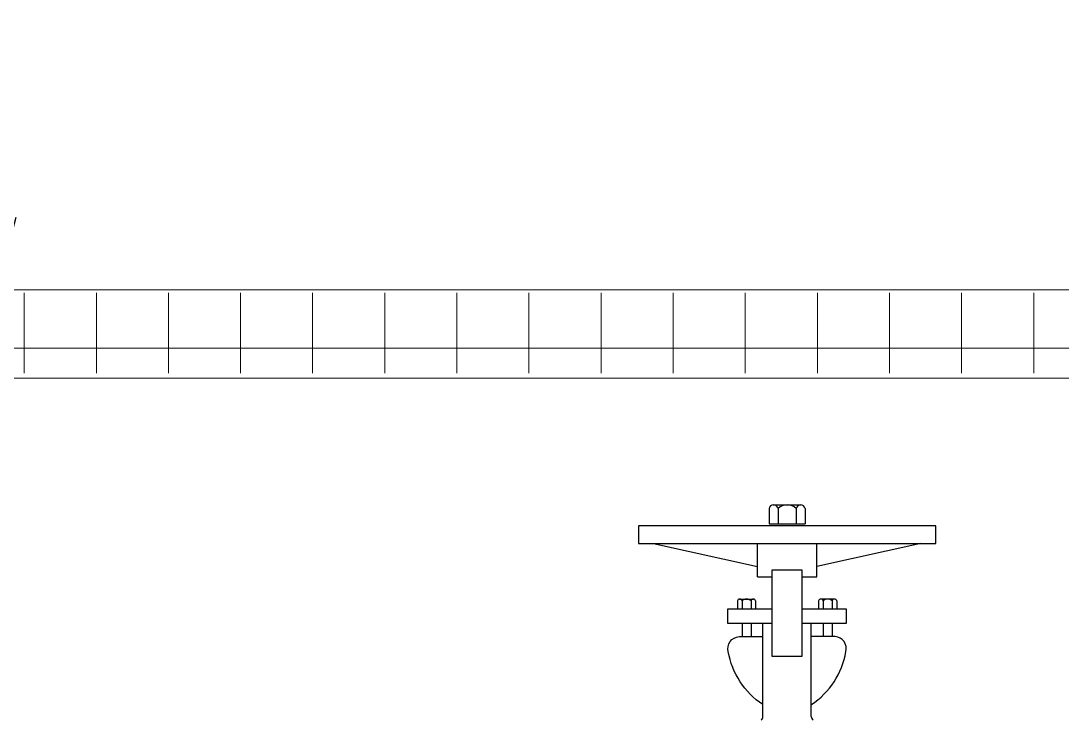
# Model space of a CAD drawing. Header units: millimetres. Extents: x -294625 to 2136527, y -251383 to 128331.
# Drawn here: x 1509403 to 1510053, y -175729 to -175293 of the extents above; entities that cross this region are included whole.
import ezdxf

# ---------------------------------------------------------------- set-up
doc = ezdxf.new("R2010")
doc.units = ezdxf.units.MM
for name, color, linetype, lineweight in [('A-DETL-GENF-1', 253, 'Continuous', 18), ('A-FLOR-PATT-1', 254, 'Continuous', 18), ('N3-NOTE', 11, 'Continuous', 13)]:
    doc.layers.add(name, color=color, linetype=linetype, lineweight=lineweight)
doc.layers.add('H-N-FITTING-35', color=2, linetype='Continuous')
doc.styles.add('P-VNTIMEH', font='vntimeh.shx', dxfattribs={"width": 0.75, "height": 300})
doc.dimstyles.new('N-NOTE', dxfattribs={"dimtxt": 200, "dimasz": 30, "dimexe": 50, "dimexo": 50, "dimgap": 100, "dimtad": 1, "dimdec": 0, "dimdsep": 46, "dimtxsty": 'P-VNTIMEH', "dimblk": 'OPEN30', "dimcen": 0, "dimse1": 1, "dimse2": 1, "dimclrd": 256, "dimclre": 7, "dimclrt": 256, "dimadec": 0, "dimazin": 0, "dimtfac": 1, "dimtdec": 0, "dimtix": 1, "dimtmove": 2, "dimatfit": 3, "dimldrblk": 'OPEN30', "dimfxl": 1, "dimtolj": 1, "dimtzin": 0, "dimarcsym": 0})

# ---------------------------------------------------------------- blocks, each defined once
blk = doc.blocks.new('_Open30')
at = {"color": 0, "linetype": 'ByBlock', "lineweight": -2}
for p, q in [((-1, 0.2679), (0, 0)), ((0, 0), (-1, -0.2679)), ((0, 0), (-1, 0))]:
    blk.add_line(p, q, dxfattribs=at)

msp = doc.modelspace()

# ---------------------------------------------------------------- hatches: boundary and pattern name
at = {"layer": 'A-DETL-GENF-1'}
h = msp.add_hatch(dxfattribs=at)
h.set_pattern_fill('FP_8', color=256, style=0, pattern_type=2)
h.set_pattern_definition([(0, (1511385.29, -171222.425), (0, 45), []), (90, (1511385.29, -171222.425), (-45, 3e-15), [])])
h.paths.add_polyline_path([(1509020.82, -175462.9), (1509020.82, -175512.9), (1510621.47, -175512.9), (1510621.47, -175462.9)])
at = {"layer": 'A-FLOR-PATT-1'}
h = msp.add_hatch(dxfattribs=at)
h.set_pattern_fill('ANGLE', color=256, scale=3, style=0)
h.set_pattern_definition([(0, (292924.719, 0), (0, 20.955), [15.24, -5.715]), (90, (292924.719, 0), (-20.955, 1e-15), [15.24, -5.715])])
h.paths.add_polyline_path([(1510570.82, -175515.98), (1509070.82, -175515.98), (1509071.47, -176111.12), (1510571.47, -176111.12)], flags=16)
h.paths.add_polyline_path([(1509070.82, -175515.98), (1509020.82, -175515.98), (1509020.82, -175460.98), (1508971.47, -175460.98), (1508971.47, -176211.12), (1510671.47, -176211.12), (1510671.47, -175460.98), (1510621.47, -175460.98), (1510621.47, -175515.98)])

# ---------------------------------------------------------------- linework, layer by layer
at = {"layer": 'H-N-FITTING-35', "ltscale": 1000}
for p, q in [((1509870.15, -175597.4, 30.86), (1509870.15, -175606.9, 30.86)), ((1509872.78, -175595.02, 30.86), (1509890.06, -175595.02, 30.86)), ((1509875.78, -175597.4, 30.86), (1509875.78, -175606.9, 30.86)), ((1509887.06, -175597.4, 30.86), (1509887.06, -175606.9, 30.86)), ((1509892.69, -175597.4, 30.86), (1509892.69, -175606.9, 30.86)), ((1509870.15, -175606.9, 30.86), (1509892.69, -175606.9, 30.86)), ((1509798.01, -175619.22, 30.86), (1509862.86, -175633.56, 30.86)), ((1509862.86, -175639.92, 30.86), (1509862.86, -175619.22, 30.86)), ((1509964.83, -175619.22, 30.86), (1509899.98, -175633.56, 30.86)), ((1509899.98, -175639.92, 30.86), (1509899.98, -175619.22, 30.86)), ((1509862.86, -175639.92, 30.86), (1509872.15, -175639.92, 30.86)), ((1509890.7, -175639.92, 30.86), (1509899.98, -175639.92, 30.86)), ((1509850.46, -175655.03, 30.86), (1509850.46, -175660.16, 30.86)), ((1509851.78, -175653.84, 30.86), (1509860.42, -175653.84, 30.86)), ((1509853.28, -175655.03, 30.86), (1509853.28, -175659.78, 30.86)), ((1509858.92, -175655.03, 30.86), (1509858.92, -175659.78, 30.86)), ((1509861.74, -175655.03, 30.86), (1509861.74, -175660.16, 30.86)), ((1509901.1, -175655.03, 30.86), (1509901.1, -175660.16, 30.86)), ((1509911.06, -175653.84, 30.86), (1509902.42, -175653.84, 30.86)), ((1509903.92, -175655.03, 30.86), (1509903.92, -175659.78, 30.86)), ((1509909.56, -175655.03, 30.86), (1509909.56, -175659.78, 30.86)), ((1509912.38, -175655.03, 30.86), (1509912.38, -175660.16, 30.86)), ((1509853.28, -175659.78, 30.86), (1509853.28, -175660.16, 30.86)), ((1509858.92, -175659.78, 30.86), (1509858.92, -175660.16, 30.86)), ((1509903.92, -175659.78, 30.86), (1509903.92, -175660.16, 30.86)), ((1509909.56, -175659.78, 30.86), (1509909.56, -175660.16, 30.86)), ((1509853.28, -175668.94, 30.86), (1509853.28, -175677.19, 30.86)), ((1509858.92, -175668.94, 30.86), (1509858.92, -175677.19, 30.86)), ((1509866.35, -175726.97, 30.86), (1509866.35, -175668.94, 30.86)), ((1509896.49, -175726.97, 30.86), (1509896.49, -175668.94, 30.86)), ((1509903.92, -175668.94, 30.86), (1509903.92, -175677.19, 30.86)), ((1509909.56, -175668.94, 30.86), (1509909.56, -175677.19, 30.86))]:
    msp.add_line(p, q, dxfattribs=at)
at = {"layer": 'H-N-FITTING-35', "ltscale": 1000, "elevation": 45.42}
for points in [[(1509974.23, -175619.22), (1509974.23, -175608.08), (1509788.61, -175608.08), (1509788.61, -175619.22)], [(1509890.7, -175635.51), (1509890.7, -175689.71), (1509872.15, -175689.71), (1509872.15, -175635.51)]]:
    msp.add_lwpolyline(points, close=True, dxfattribs=at)
at = {"layer": 'H-N-FITTING-35', "ltscale": 1000, "elevation": 30.86}
for points in [[(1509872.15, -175660.16), (1509844.32, -175660.16), (1509844.32, -175668.94), (1509872.15, -175668.94)], [(1509918.52, -175668.94), (1509918.52, -175660.16), (1509890.7, -175660.16)], [(1509890.7, -175668.94), (1509918.52, -175668.94)]]:
    msp.add_lwpolyline(points, dxfattribs=at)
for points in [[(1509866.25, -175719.68, -0.20418), (1509844.69, -175686.62, -0.455824), (1509851.41, -175677.19), (1509866.35, -175677.19)], [(1509896.59, -175719.68, 0.20418), (1509918.15, -175686.62, 0.455824), (1509911.43, -175677.19), (1509896.49, -175677.19)]]:
    msp.add_lwpolyline(points, format="xyb", dxfattribs=at)
at = {"layer": 'H-N-FITTING-35', "ltscale": 1000}
for centre, radius, start, end in [((1509872.97, -175597.88, 30.86), 2.86, 9.59388, 170.40612), ((1509881.42, -175602.9, 30.86), 7.87, 44.28919, 135.71081), ((1509889.88, -175597.88, 30.86), 2.86, 9.59388, 170.40612), ((1509851.87, -175655.27, 30.86), 1.43, 9.59388, 170.40612), ((1509856.1, -175657.78, 30.86), 3.94, 44.28919, 135.71081), ((1509860.33, -175655.27, 30.86), 1.43, 9.59388, 170.40612), ((1509902.51, -175655.27, 30.86), 1.43, 9.59388, 170.40612), ((1509906.74, -175657.78, 30.86), 3.94, 44.28919, 135.71081), ((1509910.97, -175655.27, 30.86), 1.43, 9.59388, 170.40612), ((1509863.39, -175726.97, 30.86), 2.96, 306.85145, 0), ((1509899.45, -175726.97, 30.86), 2.96, 180, 233.14855)]:
    msp.add_arc(centre, radius, start, end, dxfattribs=at)
at = {"layer": 'N3-NOTE'}
for points in [[(1510671.47, -175460.98), (1508971.47, -175460.98), (1508971.47, -176211.12), (1510671.47, -176211.12)], [(1510570.82, -175515.98), (1509070.82, -175515.98), (1509071.47, -176111.12), (1510571.47, -176111.12)]]:
    msp.add_lwpolyline(points, close=True, dxfattribs=at)
msp.add_lwpolyline([(1509070.82, -175515.98), (1509020.82, -175515.98), (1509020.82, -175460.98), (1508971.47, -175460.98), (1508971.47, -176211.12), (1510671.47, -176211.12), (1510671.47, -175460.98), (1510621.47, -175460.98), (1510621.47, -175515.98), (1509070.82, -175515.98)], dxfattribs=at)

# ---------------------------------------------------------------- leaders
for points in [[(1508680.78, -177215.28), (1508680.78, -174608.62), (1511302.56, -174608.62)], [(1509373.35, -175515.98), (1509373.35, -174897.63), (1511255.07, -174897.63)]]:
    msp.add_leader(points, dimstyle='N-NOTE', override={"dimasz": 100, "dimtad": 0}, dxfattribs=at)

doc.saveas('drawing.dxf')
